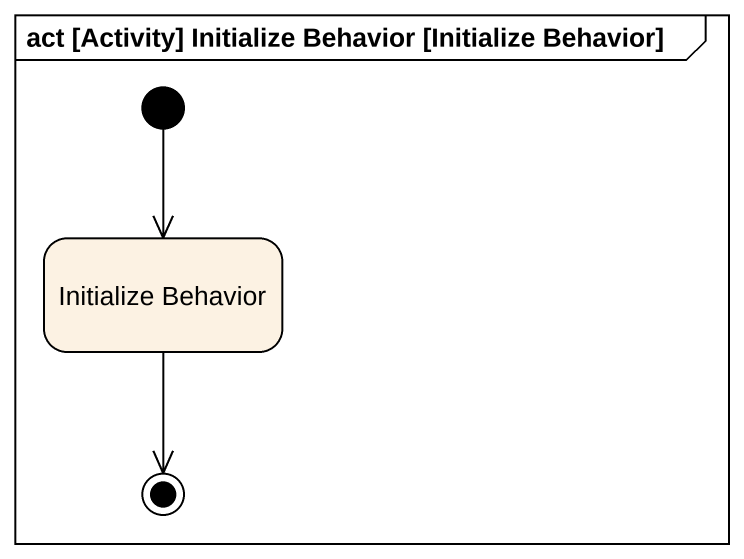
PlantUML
@startuml
mainframe act [Activity] Initialize Behavior [Initialize Behavior]
hide empty description
state "Initialize Behavior" as Initialize_Behavior
[*] --> Initialize_Behavior
Initialize_Behavior --> [*]
@enduml
